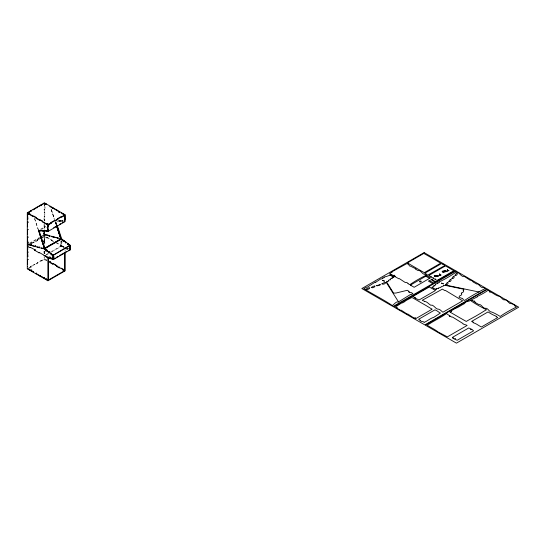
<?xml version="1.0" encoding="UTF-8"?>
<svg xmlns="http://www.w3.org/2000/svg" width="546" height="546" viewBox="0 0 546 546"><rect width="100%" height="100%" fill="white"/><g stroke="black" fill="none" stroke-linecap="round" stroke-linejoin="round"><path stroke-width="0.41" stroke-dasharray="2.73 2.05" d="M43.543 241.059C45.181 241.837 43.182 240.922 44.062 240.759L44.451 240.984L44.451 239.394M43.543 241.236L44.26 241.093L43.741 240.888M43.871 240.868L44.26 241.277M53.003 241.503C52.252 240.902 47.4 236.561 47.079 237.81M40.998 238.111L37.756 239.981C36.985 241.428 37.729 238.575 37.756 240.431C32.801 244.246 34.262 241.796 33.456 242.308M44.451 212.428C43.905 212.81 44.854 212.394 44.84 212.387L44.84 216.878C43.427 217.39 45.768 216.66 44.451 216.653L44.035 216.953L44.608 217.015L44.062 216.878L44.062 219.874L44.608 220.011L44.219 219.785M44.451 227.409L44.874 227.477L44.294 227.498L44.84 227.368L44.84 231.108M44.451 242.39L44.868 242.485L44.062 242.349L44.062 239.353C45.748 239.844 43.537 238.834 44.431 239.742M44.028 242.274L44.84 242.349L44.294 242.479M44.472 209.473C44.956 210.497 45.693 203.624 44.403 205.057C43.346 204.395 45.373 205.781 44.451 204.668L44.219 204.805M44.554 240.574L44.26 241.093L44.738 240.895M67.581 249.14C67.288 247.761 67.151 249.317 68.066 248.464M47.454 237.421L47.338 237.803M59.145 221.048L59.569 221.478M59.541 220.796L59.582 221.56M60.244 221.048C59.077 221.007 60.333 221.253 60.763 220.652C60.108 221.853 60.265 220.939 60.681 220.632M62.674 221.185L63.002 220.761L60.647 220.666L60.422 221.396L60.087 221M30.917 267.001C31.19 267.069 30.644 265.847 30.917 266.728M41.066 260.599L41.455 260.824L41.066 260.422C38.008 262.681 37.585 262.237 37.176 263.117C39.012 263.09 33.572 265.254 34.575 264.619C35.197 264.257 34.651 264.284 34.575 264.346M63.302 246.826C62.237 247.085 63.793 246.075 63.302 247.29C62.988 246.546 62.913 246.021 63.002 247.297M33.886 242.369L33.32 242.09L33.866 242.677M44.451 219.922L44.472 220.263L44.868 219.949L44.294 220.011L44.84 219.874L44.84 221.376M37.155 262.708L37.408 262.981M61.323 241.673C61.302 243.025 62.77 239.257 61.712 243.427L60.906 243.291L60.934 246.082M47.475 237.681L47.004 238.076L47.236 237.722M44.451 204.941L44.861 204.927M44.062 209.391L44.451 209.794L44.84 209.391L44.062 209.391L44.219 212.292M69.178 248.799L67.916 248.423C66.257 248.601 67.984 249.87 67.649 248.457M67.376 248.56L66.953 248.758M60.422 221.396L59.405 221.26M59.33 220.618L58.941 220.843L59.364 220.584M60.401 220.898L62.749 220.987M62.858 220.755L63.165 221.26L56.934 221.246M44.199 227.307C44.752 227.805 43.857 227.273 44.451 227.143L44.84 227.368M37.756 240.431L37.387 239.721L39.667 238.425M37.34 240.24L30.132 244.383M34.814 264.482L35.005 264.837M41.298 260.735C42.178 261.165 39.79 261.104 44.451 259.364L44.451 257.05M47.079 238.083L44.451 236.561M60.92 243.263L60.906 241.673L61.432 241.434M63.281 246.519L61.985 245.953M63.049 247.12L63.541 246.853M44.062 212.387L44.84 212.387M44.062 219.874L44.84 219.874M40.315 229.327L46.007 226.037M41.189 229.422L45.461 226.952M59.227 221.055L59.248 221.669L59.084 221.164L59.603 220.864L59.767 221.369M60.135 220.905L59.084 221.164M59.248 221.348L59.637 221.123M59.248 221.669L59.903 221.376L59.739 220.871M62.469 220.98L63.002 220.761M29.545 243.175L39.517 237.421M29.648 243.666L39.612 237.913M30.453 243.748L33.477 242.001M42.022 237.517L44.451 236.118L51.481 240.172L51.87 239.947L51.433 240.11M41.646 238.186L44.84 236.336L44.738 239.319M44.062 239.353L44.84 239.353M44.062 240.936L43.741 241.189L44.26 241.339M51.481 240.622L51.87 240.397L55.549 242.52M60.934 241.81L61.555 241.544M61.712 241.632L60.934 241.448L61.193 241.762M55.89 242.717L60.306 245.27C61.616 244.772 59.657 246.553 60.695 245.311M60.695 245.222L60.306 245.72L63.302 247.447M60.306 245.72L60.695 245.495L63.691 247.222M45.987 254.709L48.123 253.48M50.648 252.006L61.323 245.843M61.985 245.768C60.77 246.635 62.681 245.243 61.985 246.239C61.391 247.099 61.166 245.536 61.746 246.089M46.376 254.934L48.512 253.706M52.068 251.645L61.323 246.307L61.323 241.585M64.838 247.42L63.541 246.669L63.309 246.983M30.685 266.414L31.026 267.151L30.685 266.414L34.575 264.168M27.689 268.591L44.451 258.913L46.54 260.121C47.011 259.173 45.53 260.292 46.54 259.855M28.788 268.407L31.074 267.09M48.341 257.255L50.478 256.019M46.308 259.985C45.755 259.432 45.919 260.961 46.54 260.121M66.81 248.614L67.199 248.389M67.172 249.174L66.926 248.328M67.165 248.996L66.646 249.297L67.315 249.044L67.158 248.191M67.95 248.614L67.615 249.133L67.581 248.703M59.35 221.362L59.084 220.843L59.603 220.864M46.192 260.346C46.731 259.254 45.065 261.138 44.062 259.138L44.062 256.825M57.903 220.564L59.473 220.618M59.357 220.98L59.63 221.56M65.991 248.307L68.004 248.908M44.062 216.878L44.472 216.96M44.062 224.549L44.451 224.775L44.451 229.422M61.323 243.83L60.934 243.789M56.279 242.492L60.695 245.045L60.695 245.495M37.367 239.755L37.756 239.981M37.346 239.919L37.756 240.158M37.367 240.028L37.756 240.254M41.455 261.097L41.066 260.422M60.674 245.011L60.285 245.236M51.87 240.397L51.87 239.947M63.131 247.038L63.541 247.133L63.541 246.669M51.454 209.848L54.368 218.721M55.433 221.949L56.224 224.372M51.358 209.794L55.071 221.096M55.337 221.901L56.122 224.433M50.99 209.043L54.177 218.734M55.235 221.963L56.033 224.386M34.637 218.516L38.35 229.811M34.535 218.577L38.336 229.921M56.149 221.983L56.941 224.413M55.76 222.208L56.552 224.638M65.104 249.727L65.104 251.419M44.84 242.349L44.84 243.844M44.451 204.668L44.451 221.15M44.451 236.118L44.451 243.618M44.062 224.372L44.062 227.368M61.746 246.369L61.746 245.905L61.746 246.396M61.35 243.612C60.783 243.523 61.486 242.977 61.323 243.653"/><path stroke-width="0.82" d="M27.368 266.468L27.498 266.359M44.233 278.146L44.233 277.545L44.39 278.235M63.868 270.577L61.364 268.366M65.022 218.257L64.701 219.096M65.547 242.274L64.032 240.963M50.546 258.592L50.239 257.958L48.901 257.76M50.594 258.545L50.546 257.917M50.894 258.292L51.153 258.101M27.921 214.66L27.689 213.554L28.276 213.725L27.689 213.37L28.604 213.561L27.887 213.261M50.642 258.422C50.3 258.162 49.536 258.326 50.437 258.067M27.921 219.158L27.559 214.701L27.921 214.482M27.737 243.066L27.662 243.018M27.43 250.471L27.682 250.532M27.921 256.606L27.559 252.15L27.921 251.931M31.047 245.263L31.238 244.826M35.244 246.389L35.435 245.946M35.142 246.662L35.62 246.185M45.257 203.767L45.611 203.822L45.332 203.597M42.881 230.658L43.209 230.883M43.625 248.662L40.889 248.212L40.786 247.72L43.584 248.471C44.403 247.591 43.168 249.863 44.014 248.437M47.714 257.459L47.918 257.009M50.464 262.06L48.178 261.063M59.091 212.121L59.671 212.094M57.937 237.94L57.589 238.233M60.401 238.957L61.773 239.332M64.298 219.376L64.872 219.615M64.872 215.841L64.687 215.738M70.236 247.338L70.011 248.102L69.424 247.782M46.369 250.477L44.799 249.515L45.216 249.126M45.4 250.334L45.973 249.754M45.577 250.689L46.048 250.3L45.448 250.368M45.652 250.143L45.652 250.525M45.803 249.972L45.966 250.471M46.574 250.518L46.895 250.054L47.011 251.146M47.29 250.873L46.785 250.013L47.297 250.396L46.86 251.03L48.437 252.047M47.133 250.703L47.147 250.28L46.86 251.03M48.635 252.04L48.997 251.651M49.065 252.668L49.242 251.808M49.324 252.163L48.84 251.535M50.491 253.569L51.051 253.167M50.901 253.057L51.413 253.433L51.099 254.19L51.297 253.33M52.177 254.682L52.744 254.873M51.413 253.433L50.955 254.04L52.512 255.214L53.105 254.689M53.194 255.207L69.622 245.338M61.268 239.619L56.818 225.45M61.589 239.667L62.005 239.196L62.108 239.728M62.599 240.472C62.462 239.878 62.114 240.622 62.824 240.486M63.466 241.243L63.827 240.854M63.52 240.574L61.951 239.612M63.643 241.189L64.066 240.718L64.012 241.134M65.52 242.765L65.602 241.858L65.37 242.199M65.677 242.874L66.121 242.24L66.086 242.69M65.834 242.786L65.213 242.083M67.608 243.789L67.663 243.38L67.451 243.68M67.574 244.28L68.175 243.755L67.731 244.396M69.424 245.652L69.717 244.901L69.567 245.755M47.045 224.249L47.345 224.488M62.694 240.11L62.537 240.083M62.183 240.52L62.476 240.117M68.625 244.349L68.926 244.424M46.13 230.48L46.246 231.026L48.341 231.013L38.657 230.938L44.56 248.88L53.249 255.31L70.4 245.407L61.712 238.977L57.473 226.03M29.545 214.503L29.757 213.698L29.934 214.278M31.074 211.295L30.917 210.94M37.565 207.733L37.408 207.193M33.538 271.642L33.593 272.058M50.041 206.804L50.198 206.443M50.949 222.775L51.106 222.413M56.688 210.367L56.921 210.053L56.688 210.64M57.439 219.028L57.596 218.666M50.43 261.923L50.048 262.169L52.484 263.554L52.484 264.005L50.061 262.64L50.198 262.053M52.791 263.554L59.016 267.363L59.514 267.165M58.402 267.417L56.552 266.387L56.688 265.8M59.275 267.322C59.698 268.605 61.562 267.772 61.159 268.379M55.003 220.796L54.846 220.256L50.949 222.502L51.372 223.041M61.875 217.096L61.329 216.509L57.439 218.762L57.856 219.294M61.718 217.008L64.715 215.458M52.86 257.732L54.156 256.866L53.528 257.651M53.658 258.9L53.638 259.432L53.249 259.207M45.113 234.596L40.936 236.595M47.802 235.606L48.205 235.326M49.311 235.722L44.949 234.684L48.15 235.196L47.625 235.353M53.508 236.841L56.593 237.578M57.699 237.967L57.937 237.81M56.559 225.996L60.913 239.407L60.408 239.08M45.639 249.563L46.001 249.583L45.414 250.198M27.532 226.692L27.532 222.195L27.921 221.969M27.559 234.214L27.58 229.682M45.386 203.542L45.052 203.938M30.972 245.57L31.429 245.058M35.292 246.703L35.197 246.219L32.398 245.468L32.501 245.959L35.292 246.71L35.64 246.13M27.532 264.141L27.532 259.65M34.739 250.013L35.033 249.542L34.876 250.389M43.871 233.319C44.144 235.108 44.683 232.255 44.199 231.763M39.428 247.536L39.626 247.072M39.489 247.829L39.387 247.345L36.596 246.594L36.691 247.085L39.339 247.788M63.172 214.114L63.404 213.8L63.172 214.387M56.545 266.052L56.934 265.827M63.425 269.574L63.015 270.086M41.298 205.576L41.066 205.084M27.921 252.115L27.3 252.027L27.689 251.802M44.451 233.674L44.322 234.985M47.563 226.945L48.362 226.726L48.341 224.461L46.642 223.478L46.492 224.017M64.701 219.219L65.104 219.485L64.462 219.383M69.779 248.99L70.011 249.481L69.622 249.256L69.622 249.754L68.195 250.573M52.061 258.9L52.266 258.429M40.199 230.296L40.37 230.801M43.946 230.835L43.66 231.074C43.189 229.689 44.335 231.627 43.953 230.549M445.898 285.108L479.176 292.049M38.473 206.757L41.066 205.262L41.066 204.811L41.496 205.03L44.451 203.303M48.191 229.252L48.341 231.251L47.952 231.026M53.481 257.043L53.187 257.446L52.86 256.777M53.481 258.845L52.86 258.572M70.168 248.014L70.4 247.277L70.011 247.051M44.26 233.606L43.871 233.381L44.451 233.49M30.917 211.118L30.685 210.804L30.685 211.254M37.544 207.33L37.176 207.057C37.954 208.012 36.084 207.5 34.964 208.784L34.575 208.558L34.575 209.009M28.105 244.608L27.3 244.533L27.689 244.308M44.199 234.8L44.451 234.903M44.56 235.053L44.499 234.541M39.128 252.395L39.019 252.818M46.253 224.153L42.363 221.908L42.595 221.144M27.689 241.312L27.3 241.537L27.921 241.625M49.549 235.688L49.147 235.811L52.402 236.452M53.392 237.107L57.63 238.022L57.651 238.534M57.699 238.076L60.79 238.704M43.543 255.125L47.952 257.944L53.638 259.302M36.268 273.096L35.879 273.498L36.418 273.184M31.518 270.523L31.805 269.922L31.258 270.427M375.675 282.268L375.293 282.043L366.98 287.326L366.468 287.135L363.848 288.65C372.706 294.192 383.326 299.44 392.26 305.501C393.543 305.241 396.178 300.901 398.246 302.047L410.722 294.362L411.22 294.56L412.919 293.577L410.92 292.424L408.899 292.301L409.418 292.008L408.463 291.475L408.845 291.223L407.241 290.301L396.082 293.011L393.584 293.147L386.684 282.07L387.285 281.613L386.827 281.258L387.414 281.511L388.888 280.91C387.633 280.767 389.742 279.238 390.219 279.893L390.656 279.559C389.359 279.402 391.632 277.859 391.98 278.542L392.424 278.201C391.345 278.03 392.642 276.863 392.717 277.45L394.335 276.74C392.663 276.29 391.25 275.669 390.683 274.624C388.506 275.928 386.745 276.44 383.845 277.102C385.026 277.368 382.958 278.508 382.548 277.853L382.289 278.003C383.483 278.262 381.326 279.429 380.992 278.753L375.75 282.255M31.026 211.09L28.078 212.756L28.078 213.595M29.73 269.861L29.62 269.26M27.634 213.82L27.566 213.827M52.082 254.361C52.027 253.296 51.065 256.286 52.204 254.477M65.104 252.259L65.104 270.843L47.952 280.746L27.3 268.816L27.3 212.756L44.451 202.859L65.104 214.783L65.104 221.335L64.715 221.56M32.992 209.923L34.425 209.098M28.658 213.09L29.327 212.885L28.808 213.179M45.031 203.638L44.513 203.938L45.045 203.87M27.689 214.346L27.3 214.571L28.078 214.749M27.689 214.796L28.078 214.571M27.689 212.537L29.73 213.677L29.388 214.414L33.279 216.66L33.668 215.984L36.268 217.485L35.879 218.161L39.769 220.407L40.158 219.731L42.752 221.232M45.994 204.648L46.54 204.061L46.54 204.511M29.388 214.414L29.702 214.114M27.689 218.844L27.3 219.069L27.689 219.287M50.293 206.681L50.43 206.306L50.43 206.757M27.689 221.84L27.3 222.065L28.078 222.242M27.689 222.283L28.078 222.065M52.484 208.395L53.03 207.808L52.641 208.299M27.689 226.331L27.3 226.556L27.689 226.781M27.689 229.327L27.3 229.552L28.078 229.73M27.689 229.777L28.078 229.552M58.968 212.135L59.514 211.555L59.125 212.23L59.125 211.78L56.531 210.278M27.689 233.825L27.3 234.05L27.689 234.275M47.413 223.921L48.089 223.717L47.57 224.01M63.786 214.469L63.275 214.769L63.943 214.558M27.3 212.756L47.952 224.686L65.104 214.783M27.689 236.821L27.3 237.046L28.078 237.223M48.341 224.911L51.338 223.178M55.235 220.932L57.828 219.431M27.921 236.95L27.532 237.176L27.689 241.762M48.15 225.184L48.86 225.402L47.952 225.478M38.664 230.876L39.053 230.651L45.243 248.874M27.689 237.271L27.921 237.135M38.807 230.883L39.196 230.658M38.732 231.081L39.121 230.856M64.715 216.066L64.196 216.55L64.715 216.25M48.341 229.163L47.563 229.163L47.802 226.631M42.568 230.296L42.178 230.521L42.772 230.501M39.967 230.432L42.847 230.296M43.393 230.821L43.776 230.719M46.301 230.637L45.707 230.658L46.239 230.439L46.014 231.163L45.85 230.658L43.496 230.569M53.651 227.743L57.207 225.689M59.343 224.454L60.77 223.628M62.189 222.809L63.616 221.99M44.062 233.449L44.26 233.845M48.341 231.251L64.715 221.799L64.715 219.704M27.921 244.444L27.532 244.669L28.078 244.71M45.113 234.705L45.502 234.48M31.388 244.867L28.215 244.321L28.535 244.704M27.689 246.239L28.078 246.014M28.303 244.84L31.102 245.591L31.347 244.881M49.311 235.824L49.7 235.599M27.689 248.805L27.3 249.031L27.921 249.119M35.217 246.246L35.736 246.034M51.822 236.479L52.348 236.309M53.501 236.95L53.87 236.698M28.078 252.204L27.71 252.286M30.474 247.399L35.108 249.897M55.999 237.619L56.538 237.435L56.177 237.694M39.387 247.345L39.776 247.113M27.689 256.292L27.3 256.518L27.689 256.743M43.823 248.198L43.557 248.437M60.736 238.561L60.265 238.725M44.56 248.43L60.995 238.895L56.757 225.983M44.56 248.88L61.712 238.977M27.689 259.289L27.3 259.514L28.078 259.698M27.689 259.739L28.078 259.514M45.42 250.58L46.062 250.164M44.792 253.194L44.171 253.105L44.171 251.31L44.792 251.399M44.949 251.488L44.54 251.501L44.56 253.33M46.908 250.621L47.297 250.396M27.689 263.786L27.3 264.011L27.689 264.237M65.697 242.711L66.066 242.649M50.689 253.562L49.147 252.416M45.065 256.006L44.984 255.767M44.833 255.671L46.362 256.286M46.362 256.75L46.144 256.456M50.969 254.074L51.358 253.849L50.996 253.583M46.622 256.9L46.547 256.661M68.427 244.908L68.816 244.683L68.141 244.007M27.3 268.816L27.689 268.591M46.39 256.572L47.918 257.186M47.918 257.651L47.686 257.323M29.777 269.349L29.545 269.663M29.934 269.437L29.388 270.024L29.62 269.71M52.955 254.579L53.638 255.084L53.638 255.76L52.86 255.76L53.017 257.043M69.779 246.171L70.4 246.082L70.011 245.857M51.188 258.292L50.764 258.449L52.259 258.565M51.14 258.388L50.894 257.849M53.017 258.845L53.146 257.309M52.505 258.968L52.116 259.193L52.027 258.702M69.622 249.078L70.4 249.078L70.011 248.853M53.897 258.756L55.385 257.971M56.743 257.111L58.231 256.327M59.589 255.473L66.776 251.399M70.011 249.85L70.4 249.624L70.4 245.407M53.638 259.432L70.011 249.979L70.011 249.304M28.078 268.816L33.279 271.819L33.668 271.594M33.668 271.778L33.129 271.731M33.668 272.045L33.279 272.27L33.279 271.819M53.03 263.418L52.641 263.82M52.791 263.732L53.18 263.506L56.764 265.574L56.395 265.793M36.111 273.457L35.879 273.771L35.879 273.321L40.117 275.798M40.158 275.525L39.612 275.477M40.158 275.791L39.769 276.017L39.769 275.566M59.282 267.479L59.671 267.253M61.152 268.557L61.541 268.332L63.254 269.321L62.865 269.547M46.492 278.999L46.096 279.224L46.642 279.265M46.253 279.313L46.683 279.088L46.253 279.764L46.253 279.313L40.315 275.88M63.868 270.127L63.35 270.427L64.715 270.618L48.341 280.071M47.768 279.811L46.799 279.627M47.843 280.002L47.652 279.668M386.459 282.698L398.512 301.897M31.593 270.939L31.504 270.932M46.669 279.163L46.683 279.538M60.504 238.698L60.449 239.285M34.739 249.891L34.719 250.3L39.135 252.846L39.278 252.484M42.779 230.473L43.12 230.876M64.851 219.355L64.715 215.008L61.104 212.92M43.387 254.859L39.128 252.395M46.403 230.938L46.376 230.439M44.062 203.078L46.308 204.197L46.308 204.648M52.641 208.483L52.791 207.944L52.791 208.395M49.072 258.074L48.744 257.719M53.453 237.408L53.358 236.916L51.979 236.568M52.17 237.08L52.109 236.582M51.092 258.545L50.853 258.005M46.151 204.286L46.526 204.477M59.125 211.78L59.282 212.135M443.059 264.598C444.151 264.517 444.417 265.131 444.806 265.574L427.777 275.095C426.017 275.164 427.457 273.498 426.221 274.201L424.925 273.45L425.041 273.068L441.414 263.616L443.372 264.298L443.106 264.626M40.506 230.692L39.926 230.685M44.049 230.849L42.486 231.026L42.322 230.521M50.157 262.23L50.157 262.681M56.648 265.977L56.648 266.428M42.595 277.197L42.363 277.518L42.52 277.156M50.498 258.36L51.242 258.586L50.853 258.811L50.703 257.965M52.655 259.009L53.187 259.173M57.419 238.029L57.501 238.493M53.221 236.903L53.303 237.367M425.791 276.215L429.559 278.385M389.83 274.925L393.748 277.184M50.041 206.531L52.641 208.033M53.679 208.633L56.047 209.998M64.715 216.858L65.104 217.083L64.483 217.178M64.326 221.574L64.715 221.799M47.563 227.873L47.045 227.573L47.563 228.051M60.995 238.895L44.444 248.369L44.949 248.655M69.622 245.407L70.011 246.307M44.451 232.262L44.042 231.893L44.062 234.855L44.451 235.08M69.779 247.188L70.168 247.413M69.622 247.277L70.011 247.502M69.622 247.461L70.011 247.713L69.492 248.191L70.011 248.102M69.622 249.754L70.011 249.979M53.638 255.084L53.249 254.859L53.249 259.527M27.887 242.608L28.276 242.834M27.689 242.724L28.276 243.011M27.689 242.902L28.078 243.127M27.3 246.014C28.201 247.611 31.108 247.399 30.187 247.707M31.852 270.325C31.149 271.505 31.238 269.233 31.648 270.427M63.159 240.561L63.67 240.943M67.274 243.605L67.786 243.98M69.328 245.12L70.011 245.632M61.718 239.947L62.258 240.349M59.016 267.813L58.975 267.322M47.748 225.867L47.884 225.771M30.972 245.058L31.102 245.591M49.201 235.981L49.263 236.281M45.004 234.862L45.065 235.162M59.104 267.533L59.125 267.84M56.668 225.935L60.893 238.957M38.971 231.47L44.267 247.611M40.104 235.524L44.165 247.672M47.707 230.494L47.871 230.999M44.813 234.63L44.915 235.121M52.484 263.554L52.641 264.093M60.49 238.827L60.592 239.319M49.01 235.749L49.113 236.247M64.715 252.484L64.715 271.069L64.025 270.215M63.172 269.724L63.172 270.174M48.341 280.521L48.341 257.719L47.952 257.944L47.952 280.746M47.952 224.686L47.952 231.238M27.689 244.758L27.689 249.256M435.933 289.114L436.268 289.366L435.483 289.708C435.455 289.626 434.855 288.07 433.865 288.773L432.807 287.674L431.831 287.599L432.685 286.786C433.224 287.414 434.828 285.879 433.647 285.886L434.22 285.34C434.759 285.967 436.356 284.439 435.182 284.439L436.118 283.647C436.582 284.336 438.561 283.067 437.421 282.903L437.68 282.753C438.131 283.456 440.131 282.2 438.977 282.002C445.14 279.197 450.976 275.669 456.115 272.106L457.787 272.625C459.384 272.556 461.773 277.655 464.277 276.365L470.263 280.31L470.761 280.112L473.362 281.613L472.973 281.859L476.754 284.056L477.252 283.859C478.903 283.9 481.169 288.738 483.736 287.606L485.305 288.506C477.743 292.376 470.945 296.075 464.653 300.436C462.646 300.211 463.022 297.727 461.93 298.416L458.974 297.154L460.012 295.516C461.001 296.185 462.694 293.352 461.268 293.523L461.896 292.526C462.885 293.202 464.585 290.356 463.151 290.533L463.882 289.257L445.393 285.394L443.318 285.374L443.762 285.708C443.256 286.568 440.622 286.213 440.956 287.326L438.342 288.035L438.609 288.349L438.022 288.602L436.459 288.356L436.725 288.773L435.947 289.093M39.442 230.514L39.448 230.501M47.161 279.886L47.181 279.955M365.991 289.175C368.454 290.95 373.041 285.08 365.991 289.175M371.307 287.401C373.894 289.23 378.194 283.292 371.307 287.401M376.631 285.626L377.02 285.892L380.453 284.678L376.672 285.585M382.637 280.432L384.568 281.156L382.65 280.412M381.947 283.859C384.677 285.681 388.745 279.784 381.961 283.831M391.967 272.201L391.578 271.976L406.831 263.616C409.05 263.8 409.363 266.789 410.428 266.141L415.929 268.864L415.561 269.137L418.024 270.563L418.523 270.366C420.795 270.325 423.068 274.843 424.187 274.085L426.187 275.239C419.976 278.255 415.021 281.088 409.814 284.691L407.814 283.538C408.831 283.599 406.04 281.791 405.262 282.514L399.276 278.569L398.778 278.767L394.881 276.522L395.27 276.276L394.055 275.594L394.417 275.204L393.898 275.505L392.287 275.027L389.68 273.519L391.919 272.263M397.215 307.91L396.826 308.135L400.716 310.381L401.214 310.183L407.207 314.127L407.705 313.93L413.691 317.874L415.602 317.929L415.083 318.229L415.779 318.632L432.152 309.173L431.456 308.777C430.774 308.538 426.679 305.808 424.044 304.375C419.901 302.143 416.195 299.72 411.889 297.474L404.606 301.228L404.995 301.474L402.511 302.928L402.013 302.73L395.516 306.927L397.215 307.91M407.903 263.172C413.104 266.264 418.918 269.649 424.31 272.645L440.683 263.192C435.23 259.916 429.463 256.593 423.792 253.44L407.418 262.892L407.896 263.199M410.954 285.456C412.633 286.507 411.916 285.886 414.134 287.292L430.507 277.839C428.153 276.317 429.074 277.163 426.74 275.669L410.367 285.121L410.954 285.456M415.192 297.775L414.803 297.993L419.041 299.993L435.415 290.54C432.637 288.663 432.125 288.738 429.265 286.991L412.892 296.444L415.192 297.775M429.327 275.546L428.938 275.771L431.36 276.679L431.012 276.965L432.568 277.866L433.074 277.668L433.483 277.941L433.087 278.167L434.65 279.067L435.148 278.87L435.558 279.142L435.169 279.368L436.725 280.262L437.407 280.214L453.781 270.761C451.037 269.076 448.382 267.472 445.406 265.922L429.033 275.375L429.32 275.566M424.563 301.344L422.235 300.3L442.369 289.121L444.922 290.629L445.393 290.417L462.639 300.826L442.888 312.223C440.786 310.742 440.349 309.138 437.298 308.995C435.831 308.906 432.896 303.992 430.814 305.248C427.941 303.542 427.682 302.006 424.576 301.324M420.4 320.352L420.01 320.57C421.478 322.017 424.242 321.355 424.078 322.474C428.084 320.55 430.248 318.386 433.954 317.226L440.451 313.022C438.909 312.633 438.131 311.084 434.957 309.848L418.584 319.301L420.4 320.352M430.118 280.808L429.381 280.555L428.433 281.101L432.2 283.278L433.149 282.732C431.142 281.067 431.483 282.357 430.118 280.808M431.845 279.675L433.271 280.078C433.217 280.125 433.879 281.675 434.828 280.972L435.408 281.313L434.821 281.763L430.903 279.497L431.756 279.197L432.227 279.477L431.886 279.634M434.288 275.819L435.292 275.894L434.288 275.819M434.636 276.576L435.64 276.651L434.636 276.576M435.592 275.621L436.595 275.696L435.592 275.621M435.94 276.372L436.943 276.447L435.94 276.372M436.896 275.416L437.899 275.491L436.896 275.416M437.244 276.174L438.247 276.249L437.244 276.174M438.998 275.498L440.001 275.58L438.998 275.498M439.414 274.085L439.776 274.112L439.414 274.085M439.953 274.952L440.956 275.027L439.953 274.952M429.709 323.662L427.102 325.163C431.087 327.696 434.903 329.395 438.151 331.995L447.372 336.868L467.117 325.464C466.38 324.747 461.916 324.092 463.001 323.539L452.443 316.994L451.945 317.192L450.184 316.141L449.508 316.352L450.027 316.052L446.457 313.541C441.1 317.506 434.65 320.406 429.709 323.682M442.205 271.253L443.202 271.328L442.205 271.253M442.553 272.004L443.557 272.079L442.553 272.004M443.509 271.048L444.512 271.123L443.509 271.048M443.857 271.806L444.86 271.881L443.857 271.806M441.543 283.149L443.482 283.872L441.564 283.128M444.813 270.85L445.816 270.925L444.813 270.85M445.161 271.601L446.164 271.676L445.161 271.601M446.915 270.932L447.918 271.007L446.915 270.932M447.324 269.519L447.686 269.547L447.324 269.519M447.87 270.379L448.873 270.454L447.87 270.379M445.768 284.555C448.703 285.79 449.071 278.965 445.782 284.534M448.839 281.483C451.774 282.719 452.143 275.894 448.853 281.463M451.911 278.412C454.845 279.648 455.221 272.823 451.924 278.392M454.982 275.341C457.917 276.576 458.292 269.751 454.995 275.32M451.624 311.008C450.334 312.025 451.597 311.664 449.924 311.991C455.91 315.554 460.114 317.977 466.298 321.444C468.14 320.188 475 316.707 478.453 314.551C481.736 312.742 484.821 310.435 486.561 309.746C480.378 306.668 475.273 303.91 470.188 300.293C470.051 301.754 465.192 300.75 464.523 303.596C460.776 305.351 458.695 307.378 455.125 308.538L451.235 310.783L451.617 311.036M453.139 337.899L452.75 338.124L454.047 338.875L455.425 338.622L454.832 339.325L457.214 340.254L473.587 330.801L471.983 329.422L470.604 329.675L471.205 328.972L468.714 327.982L452.341 337.435L453.139 337.899M472.515 300.634L470.986 300.047L477.552 296.731L477.163 296.485C481.033 294.676 485.455 292.397 488.138 290.144L490.253 291.817L489.735 292.117L490.41 291.905C493.564 293.236 495.297 295.25 498.505 296.13C500.784 295.352 502.32 300.826 504.995 299.877C507.357 299.024 508.763 304.62 511.479 303.624C516.366 305.112 513.943 306.668 516.557 307.002C510.421 310.046 505.234 312.838 500.184 316.455C499.01 315.663 494.785 313.172 491.734 312.025C489.496 312.694 487.762 307.316 485.251 308.278C482.828 308.702 481.49 303.835 478.76 304.531L474.87 302.286L475.252 302.04L474.037 301.358L474.556 301.058L473.88 301.269L472.529 300.607M473.28 322.311L472.891 322.536C477.73 324.338 476.699 324.529 481.388 326.993L497.761 317.54L496.15 316.625L496.532 316.38C492.458 314.762 490.642 313.554 488.035 311.923L471.662 321.376C473.464 321.922 472.488 321.41 473.28 322.311M424.119 252.586L361.848 288.541L392.983 306.518L455.262 270.563L424.119 252.586M455.971 270.973L393.7 306.927L424.836 324.904L487.114 288.95L455.971 270.973M487.564 289.209L425.286 325.163L456.422 343.141L518.7 307.186L487.564 289.209M69.813 247.768L69.424 247.543L69.813 247.768M63.67 270.236L63.623 270.659L63.67 270.236M419.935 281.859A0.833 0.478 0 0 0 421.266 281.545A0.833 0.478 0 0 0 420.133 281.033A0.833 0.478 0 0 0 419.935 281.859"/></g></svg>
